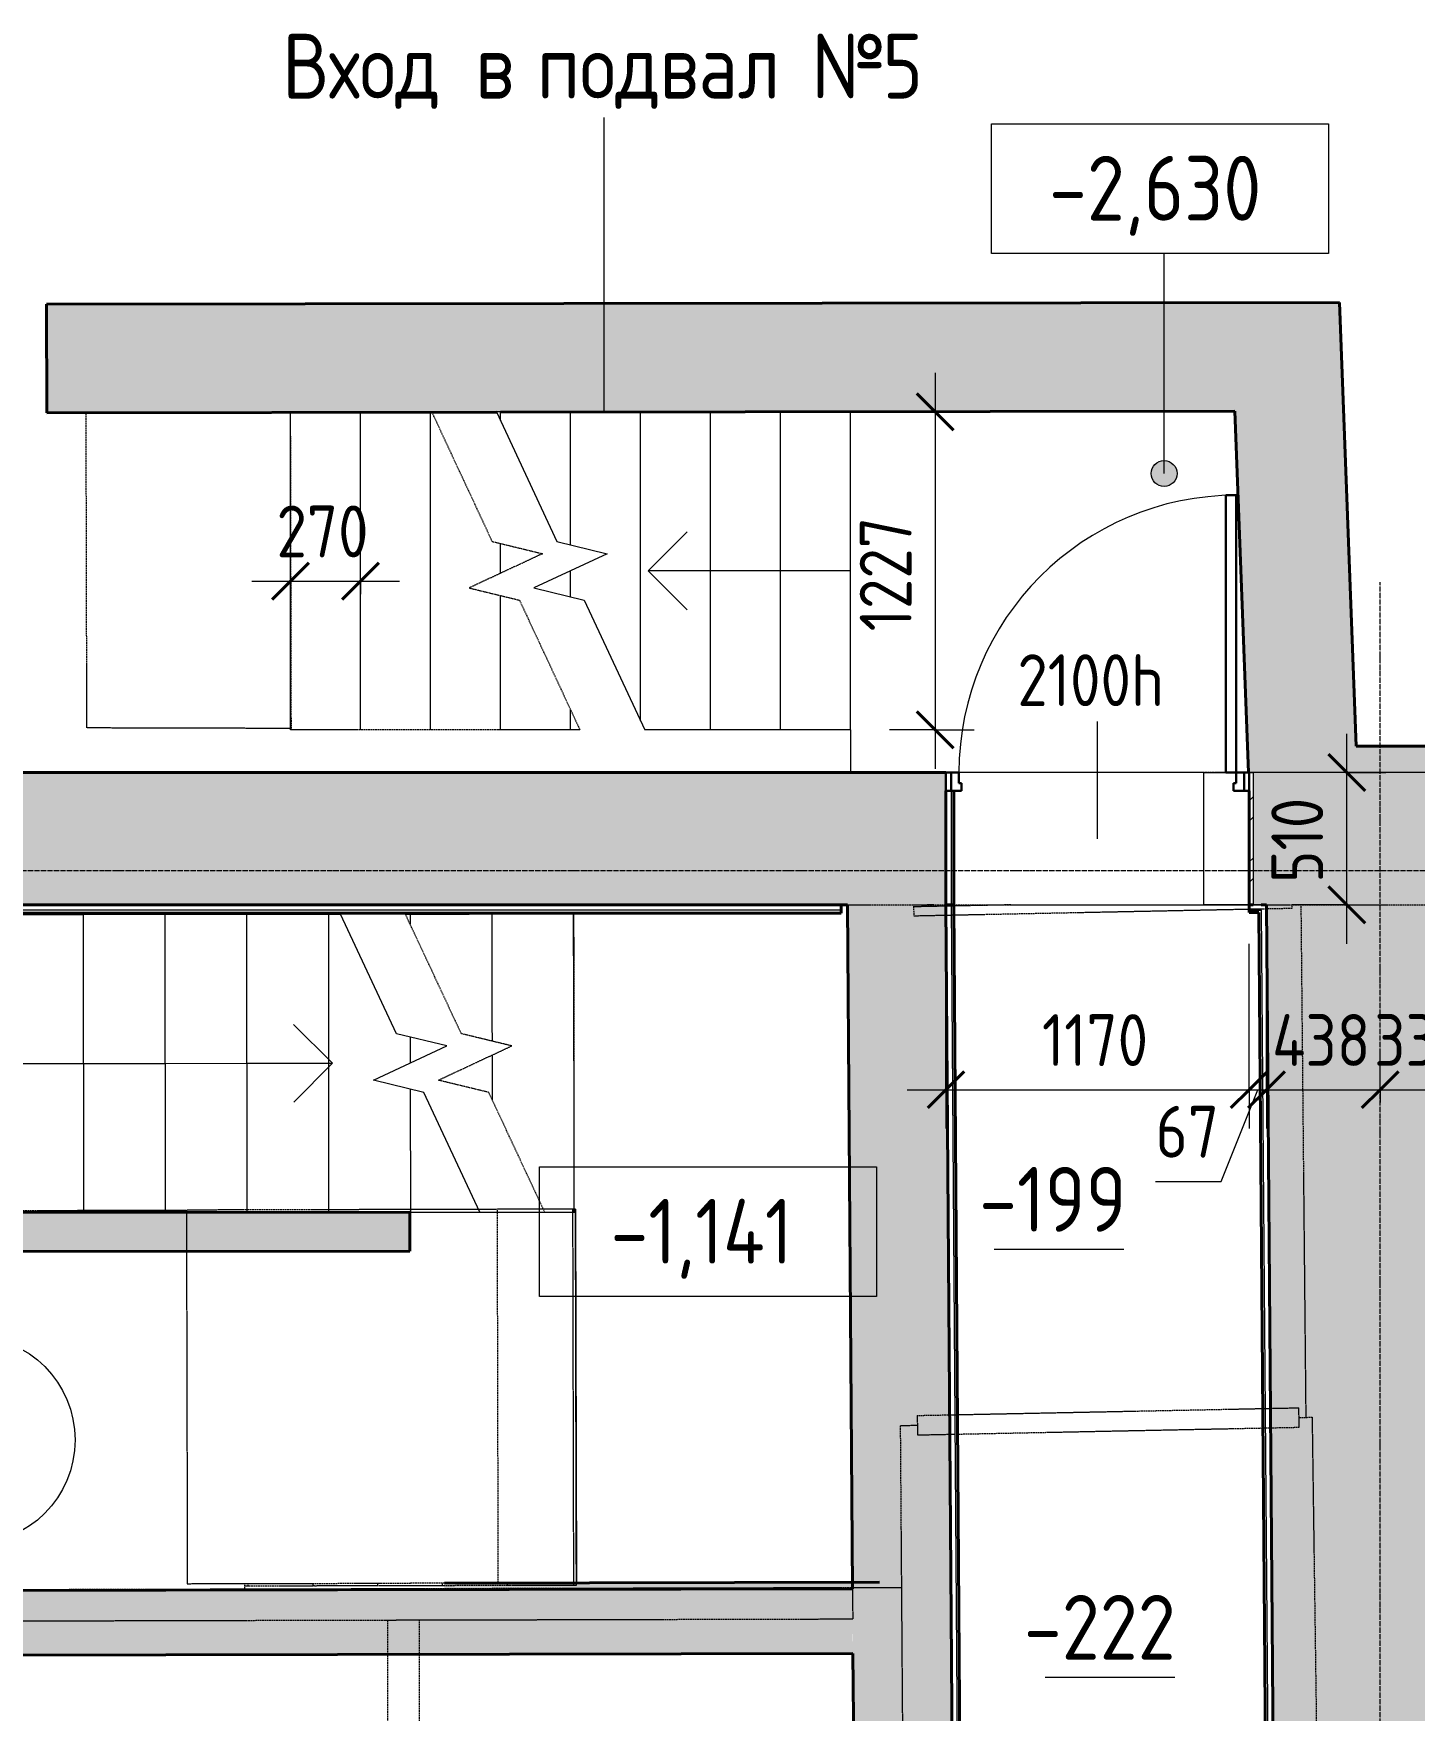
# Model space of a CAD drawing. Header units: millimetres. Extents: x -11886 to 147109, y 276 to 46084.
# Drawn here: x 33814 to 39143, y 17317 to 23785 of the extents above; entities that cross this region are included whole.
import ezdxf

# ---------------------------------------------------------------- set-up
doc = ezdxf.new("R2010")
doc.units = ezdxf.units.MM
doc.linetypes.add('ADSK_Линия сетки', pattern=[25, 20, -2.5, 0, -2.5])
doc.linetypes.add('ADSK_Сверху', pattern=[4.5, 3, -1.5])
for name, color, linetype, lineweight in [('Аннотация', 7, 'Continuous', 20), ('Двери', 7, 'Continuous', 18), ('Каркас', 7, 'Continuous', 18), ('Лестницы', 7, 'Continuous', 18), ('Марки', 7, 'Continuous', 20), ('Марки дверей', 7, 'Continuous', 20), ('Марки помещений', 7, 'Continuous', 20), ('Оси', 7, 'Continuous', 9), ('Отметки', 7, 'Continuous', 9), ('Перекрытие', 7, 'Continuous', 18), ('Размеры', 7, 'Continuous', 9), ('Размеры-100', 7, 'Continuous', 9), ('Стены внутренние', 7, 'Continuous', 18), ('Стены наружные', 7, 'Continuous', 18), ('Стены штриховка', 7, 'Continuous', 18), ('Стрелки вверх', 7, 'Continuous', 18)]:
    doc.layers.add(name, color=color, linetype=linetype, lineweight=lineweight)
doc.styles.add('GOST Common_1', font='GOST_Common.ttf', dxfattribs={"width": 0.9, "height": 250})
doc.styles.add('GOST Common_2', font='GOST_Common.ttf', dxfattribs={"width": 0.9, "height": 200})
doc.dimstyles.new('ADSK_Основной_2_мм_Округление_до_1_мм', dxfattribs={"dimscale": 304.8, "dimtxt": 201.142999, "dimasz": 0.463911, "dimexe": 0.492126, "dimexo": 0.492126, "dimgap": 0.098425, "dimtad": 1, "dimdec": 0, "dimdsep": 46, "dimtxsty": 'GOST Common_2', "dimblk1": 'OBLIQUE', "dimblk2": 'OBLIQUE', "dimsah": 1, "dimcen": 0.09, "dimdle": 0.492126, "dimazin": 2, "dimtfac": 1, "dimtdec": 4, "dimtix": 1, "dimtmove": 0, "dimatfit": 3, "dimfxl": 1, "dimtvp": 1, "dimtolj": 1, "dimtzin": 0, "dimlwd": 20, "dimlwe": 20, "dimarcsym": 2})
doc.dimstyles.new('ADSK_Основной_2_мм_Округление_до_1_мм_1', dxfattribs={"dimscale": 304.8, "dimtxt": 201.142999, "dimasz": 0.463911, "dimexe": 0.492126, "dimexo": 0.492126, "dimgap": 0.098425, "dimtad": 1, "dimdec": 0, "dimdsep": 46, "dimtxsty": 'GOST Common_2', "dimblk1": 'OBLIQUE', "dimblk2": 'OBLIQUE', "dimsah": 1, "dimcen": 0.09, "dimdle": 0.492126, "dimazin": 2, "dimtfac": 1, "dimtdec": 4, "dimtix": 1, "dimtmove": 1, "dimatfit": 3, "dimfxl": 1, "dimtvp": 1, "dimtolj": 1, "dimtzin": 0, "dimlwd": 20, "dimlwe": 20, "dimarcsym": 2})

# ---------------------------------------------------------------- blocks, each defined once
blk = doc.blocks.new('Типовая двутавровая балка _АСТО 20-93_ Балки - 75х140мм-790341-00 План подвала кладочный')
at = {"layer": 'Каркас', "color": 253, "linetype": 'ADSK_Сверху', "true_color": 0xaaaaaa}
for p, q in [((-736.5, 37.5), (-736.5, -37.5)), ((-736.5, 37.5), (736.5, 37.5)), ((736.5, -37.5), (736.5, 37.5)), ((-736.5, -37.5), (736.5, -37.5))]:
    blk.add_line(p, q, dxfattribs=at)
blk = doc.blocks.new('Типовая двутавровая балка _АСТО 20-93_ Балки - 75х140мм-790745-00 План подвала кладочный')
at = {"layer": 'Каркас', "color": 253, "linetype": 'ADSK_Сверху', "true_color": 0xaaaaaa}
for p, q in [((-730, 4.6), (-730, -37.5)), ((-652.2, 3), (-730, 3)), ((-354.1, -3), (-730, -3)), ((-730, -37.5), (730, -37.5)), ((730, -37.5), (730, -24.8))]:
    blk.add_line(p, q, dxfattribs=at)
blk = doc.blocks.new('Монолитная лестница - ___-2514893-00 План подвала кладочный')
at = {"layer": 'Лестницы', "color": 253, "linetype": 'ADSK_Сверху', "true_color": 0xaaaaaa}
for p, q in [((34625.4, 19247.3), (34404.2, 19246.7)), ((34404.2, 19246.7), (34407.6, 17805.6)), ((34885.4, 19247.9), (34625.4, 19247.3)), ((35155, 19248.5), (34885.4, 19247.9)), ((35398.4, 19249.1), (35155, 19248.5)), ((35604.2, 19249.6), (35398.4, 19249.1)), ((35646.4, 19249.7), (35604.2, 19249.6)), ((35607.6, 17808.4), (35604.2, 19249.6)), ((35895.5, 19250.3), (35646.4, 19249.7)), ((34407.6, 17805.6), (34628.8, 17806.1)), ((34628.8, 17806.1), (34888.8, 17806.7)), ((34888.8, 17806.7), (35158.4, 17807.3)), ((35158.4, 17807.3), (35269.2, 17807.6)), ((35401.8, 17807.9), (35269.2, 17807.6)), ((35401.8, 17807.9), (35607.6, 17808.4)), ((35607.6, 17808.4), (35649.9, 17808.5)), ((35649.9, 17808.5), (35898.9, 17809.1))]:
    blk.add_line(p, q, dxfattribs=at)
blk = doc.blocks.new('Монолитная лестница - Марш_Внутренний_-2515060-00 План подвала кладочный')
at = {"layer": 'Лестницы', "color": 253, "linetype": 'ADSK_Сверху', "true_color": 0xaaaaaa}
for p, q in [((35905.5, 19250.3), (35895.5, 19250.3)), ((35898.9, 17800.3), (35895.5, 19250.3)), ((35908.9, 17800.3), (35905.5, 19250.3)), ((35898.9, 17800.3), (35908.9, 17800.3))]:
    blk.add_line(p, q, dxfattribs=at)
blk = doc.blocks.new('Монолитная лестница - ___-2515059-00 План подвала кладочный')
at = {"layer": 'Лестницы', "color": 253, "linetype": 'ADSK_Сверху', "true_color": 0xaaaaaa}
for p, q in [((34628.9, 17797.3), (34642.9, 17797.3)), ((34642.9, 17797.3), (34642.9, 17806.1)), ((34642.9, 17797.3), (34648.9, 17797.3)), ((34648.9, 17797.3), (34892.9, 17797.9)), ((34892.9, 17797.9), (34892.9, 17806.7)), ((34898.9, 17797.9), (34892.9, 17797.9)), ((34898.9, 17797.9), (35142.9, 17798.5)), ((35142.9, 17798.5), (35142.9, 17807.3)), ((35142.9, 17798.5), (35148.9, 17798.5)), ((35148.9, 17798.5), (35392.9, 17799.1)), ((35392.9, 17799.1), (35392.9, 17807.9)), ((35392.9, 17799.1), (35398.9, 17799.1)), ((35398.9, 17799.1), (35642.9, 17799.7)), ((35642.9, 17799.7), (35642.9, 17808.5)), ((35642.9, 17799.7), (35648.9, 17799.7)), ((35648.9, 17799.7), (35898.9, 17800.3))]:
    blk.add_line(p, q, dxfattribs=at)
blk.add_blockref('Монолитная лестница - Марш_Внутренний_-2515060-00 План подвала кладочный', (0, 0))
blk = doc.blocks.new('AC_Дверь_Однопольная - ДН-9л 1170х2100h-1983124-00 План подвала кладочный')
at = {"layer": 'Двери', "lineweight": 30}
for p, q in [((535, 1325), (495, 1325)), ((495, 1325), (495, 255)), ((535, 255), (535, 1325)), ((-565, 255), (-585, 255)), ((-585, 255), (-585, 185)), ((-535, 255), (-565, 255)), ((-565, 255), (-565, 185)), ((-565, 185), (-565, 255)), ((-535, 215), (-535, 255)), ((-525, 215), (-535, 215)), ((-525, 185), (-525, 215)), ((495, 255), (535, 255)), ((535, 215), (525, 215)), ((525, 215), (525, 185)), ((565, 255), (535, 255)), ((535, 255), (535, 215)), ((565, 185), (565, 255)), ((585, 255), (565, 255)), ((565, 255), (565, 185)), ((585, 185), (585, 255)), ((-585, 185), (-565, 185)), ((-565, 185), (-525, 185)), ((525, 185), (565, 185)), ((565, 185), (585, 185))]:
    blk.add_line(p, q, dxfattribs=at)
at = {"layer": 'Двери'}
blk.add_arc((535, 255), 1070, 90, 180, dxfattribs=at)
blk = doc.blocks.new('ADSK_Марка_Помещение_ОдноЗначение - Номер-247393-00 План подвала кладочный')
at = {"layer": 'Марки помещений'}
blk.add_circle((0, 0), 4, dxfattribs=at)
blk = doc.blocks.new('ADSK_Марка_Перекрытие - Отметка низа-2041711-00 План подвала кладочный')
at = {"layer": 'Марки'}
blk.add_line((-2.5, 0), (2.5, 0), dxfattribs=at)
blk = doc.blocks.new('DIMBLOCK102-00 План подвала кладочный')
at = {"layer": 'Размеры-100', "lineweight": 20}
for p, q in [((34806, 21673.2), (34806, 21823.2)), ((35076.1, 21673.2), (35076.1, 21823.2)), ((34656, 21673.2), (35226.1, 21673.2)), ((34806, 21673.2), (34806, 21623.2)), ((35076.1, 21673.2), (35076.1, 21623.2))]:
    blk.add_line(p, q, dxfattribs=at)
at = {"layer": 'Размеры-100', "lineweight": 40}
for p, q in [((34806, 21673.2), (34876.7, 21743.9)), ((35076.1, 21673.2), (35146.8, 21743.9)), ((34806, 21673.2), (34735.3, 21602.5)), ((35076.1, 21673.2), (35005.4, 21602.5))]:
    blk.add_line(p, q, dxfattribs=at)
at = {"layer": 'Размеры-100', "color": 0, "lineweight": 20, "insert": (34751.9, 21964.6), "char_height": 200, "width": 454.106, "attachment_point": 1, "line_spacing_factor": 1.022761, "style": 'GOST Common_2'}
blk.add_mtext('270', dxfattribs=at)
blk = doc.blocks.new('_Oblique')
at = {"color": 0, "linetype": 'ByBlock', "lineweight": -2}
blk.add_line((-0.5, -0.5), (0.5, 0.5), dxfattribs=at)
blk = doc.blocks.new('DIMBLOCK103-00 План подвала кладочный')
at = {"layer": 'Размеры-100', "lineweight": 20}
for p, q in [((37293.6, 22476.2), (37293.6, 20949.2)), ((37293.6, 22326.2), (37116.8, 22326.2)), ((37293.6, 22326.2), (37443.6, 22326.2)), ((37293.6, 21099.2), (37116.8, 21099.2)), ((37293.6, 21099.2), (37443.6, 21099.2))]:
    blk.add_line(p, q, dxfattribs=at)
at = {"layer": 'Размеры-100', "lineweight": 40}
for p, q in [((37293.6, 22326.2), (37222.9, 22396.9)), ((37293.6, 22326.2), (37364.3, 22255.5)), ((37293.6, 21099.2), (37222.9, 21169.9)), ((37293.6, 21099.2), (37364.3, 21028.5))]:
    blk.add_line(p, q, dxfattribs=at)
at = {"layer": 'Размеры-100', "color": 0, "lineweight": 20, "insert": (37002.3, 21479.2), "char_height": 200, "width": 560.473, "attachment_point": 1, "rotation": 90, "line_spacing_factor": 1.022761, "style": 'GOST Common_2'}
blk.add_mtext('1227', dxfattribs=at)
blk = doc.blocks.new('DIMBLOCK104-00 План подвала кладочный')
at = {"layer": 'Размеры-100', "lineweight": 20}
for p, q in [((38881.9, 20274.1), (38881.9, 21084.1)), ((38881.9, 20934.1), (38670.3, 20934.1)), ((38881.9, 20934.1), (39031.9, 20934.1)), ((38881.9, 20424.1), (38670.3, 20424.1)), ((38881.9, 20424.1), (39031.9, 20424.1))]:
    blk.add_line(p, q, dxfattribs=at)
at = {"layer": 'Размеры-100', "lineweight": 40}
for p, q in [((38881.9, 20934.1), (38811.2, 21004.8)), ((38881.9, 20934.1), (38952.6, 20863.4)), ((38881.9, 20424.1), (38811.2, 20494.8)), ((38881.9, 20424.1), (38952.6, 20353.4))]:
    blk.add_line(p, q, dxfattribs=at)
at = {"layer": 'Размеры-100', "color": 0, "lineweight": 20, "insert": (38590.5, 20508.6), "char_height": 200, "width": 409.104, "attachment_point": 1, "rotation": 90, "line_spacing_factor": 1.022761, "style": 'GOST Common_2'}
blk.add_mtext('510', dxfattribs=at)
blk = doc.blocks.new('Высотные отметки - Рамка-5093-00 План подвала кладочный')
at = {"layer": 'Аннотация'}
for p, q in [((-6.5, 0), (-6.5, 5)), ((-6.5, 5), (6.5, 5)), ((6.5, 5), (6.5, 0)), ((6.5, 0), (-6.5, 0))]:
    blk.add_line(p, q, dxfattribs=at)
blk = doc.blocks.new('DIMBLOCK180-00 План подвала кладочный')
at = {"layer": 'Размеры-100', "lineweight": 20}
for p, q in [((37335.1, 19711.2), (37335.1, 20274.1)), ((38505.1, 19711.2), (38505.1, 20274.1)), ((37185.1, 19711.2), (38505.1, 19711.2)), ((37335.1, 19711.2), (37335.1, 19561.2)), ((38505.1, 19711.2), (38505.1, 19561.2))]:
    blk.add_line(p, q, dxfattribs=at)
at = {"layer": 'Размеры-100', "lineweight": 40}
for p, q in [((37335.1, 19711.2), (37405.8, 19781.9)), ((38505.1, 19711.2), (38575.8, 19781.9)), ((37335.1, 19711.2), (37264.4, 19640.5)), ((38505.1, 19711.2), (38434.4, 19640.5))]:
    blk.add_line(p, q, dxfattribs=at)
at = {"layer": 'Размеры-100', "color": 0, "lineweight": 20, "insert": (37705.3, 20002.5), "char_height": 200, "width": 515.472, "attachment_point": 1, "line_spacing_factor": 1.022761, "style": 'GOST Common_2'}
blk.add_mtext('1170', dxfattribs=at)
blk = doc.blocks.new('DIMBLOCK181-00 План подвала кладочный')
at = {"layer": 'Размеры-100', "lineweight": 20}
for p, q in [((38505.1, 19711.2), (38505.1, 20274.1)), ((38571.8, 19711.2), (38571.8, 20274.1)), ((38396.3, 19357.6), (38538.4, 19711.2)), ((38505.1, 19711.2), (38571.8, 19711.2)), ((38505.1, 19711.2), (38505.1, 19561.2)), ((38571.8, 19711.2), (38571.8, 19561.2)), ((38144, 19357.6), (38396.3, 19357.6))]:
    blk.add_line(p, q, dxfattribs=at)
at = {"layer": 'Размеры-100', "lineweight": 40}
for p, q in [((38505.1, 19711.2), (38575.8, 19781.9)), ((38571.8, 19711.2), (38642.5, 19781.9)), ((38505.1, 19711.2), (38434.4, 19640.5)), ((38571.8, 19711.2), (38501.1, 19640.5))]:
    blk.add_line(p, q, dxfattribs=at)
at = {"layer": 'Размеры-100', "color": 0, "lineweight": 20, "insert": (38144, 19649), "char_height": 200, "width": 302.737, "attachment_point": 1, "line_spacing_factor": 1.022761, "style": 'GOST Common_2'}
blk.add_mtext('67', dxfattribs=at)
blk = doc.blocks.new('DIMBLOCK182-00 План подвала кладочный')
at = {"layer": 'Размеры-100', "lineweight": 20}
for p, q in [((38571.8, 19711.2), (38571.8, 20274.1)), ((39009.9, 19711.2), (39009.9, 19861.2)), ((38571.8, 19711.2), (39009.9, 19711.2)), ((38571.8, 19711.2), (38571.8, 19561.2)), ((39009.9, 19711.2), (39009.9, 19661.2))]:
    blk.add_line(p, q, dxfattribs=at)
at = {"layer": 'Размеры-100', "lineweight": 40}
for p, q in [((38571.8, 19711.2), (38642.5, 19781.9)), ((39009.9, 19711.2), (39080.6, 19781.9)), ((38571.8, 19711.2), (38501.1, 19640.5)), ((39009.9, 19711.2), (38939.2, 19640.5))]:
    blk.add_line(p, q, dxfattribs=at)
at = {"layer": 'Размеры-100', "color": 0, "lineweight": 20, "insert": (38593.1, 20002.5), "char_height": 200, "width": 474.561, "attachment_point": 1, "line_spacing_factor": 1.022761, "style": 'GOST Common_2'}
blk.add_mtext('438', dxfattribs=at)
blk = doc.blocks.new('DIMBLOCK183-00 План подвала кладочный')
at = {"layer": 'Размеры-100', "lineweight": 20}
for p, q in [((39343.1, 19711.2), (39343.1, 20115.8)), ((39009.9, 19711.2), (39009.9, 19861.2)), ((39009.9, 19711.2), (39343.1, 19711.2)), ((39009.9, 19711.2), (39009.9, 19661.2)), ((39343.1, 19711.2), (39343.1, 19561.2))]:
    blk.add_line(p, q, dxfattribs=at)
at = {"layer": 'Размеры-100', "lineweight": 40}
for p, q in [((39009.9, 19711.2), (39080.6, 19781.9)), ((39343.1, 19711.2), (39413.8, 19781.9)), ((39009.9, 19711.2), (38939.2, 19640.5)), ((39343.1, 19711.2), (39272.4, 19640.5))]:
    blk.add_line(p, q, dxfattribs=at)
at = {"layer": 'Размеры-100', "color": 0, "lineweight": 20, "insert": (38987.3, 20002.5), "char_height": 200, "width": 454.106, "attachment_point": 1, "line_spacing_factor": 1.022761, "style": 'GOST Common_2'}
blk.add_mtext('333', dxfattribs=at)

msp = doc.modelspace()

# ---------------------------------------------------------------- hatches: boundary and pattern name
at = {"layer": 'Отметки'}
h = msp.add_hatch(color=256, dxfattribs=at)
edge = h.paths.add_edge_path()
edge.add_arc((38176.63, 22087.77), 50, 0, 360)
at = {"layer": 'Перекрытие', "true_color": 0xc0c0c0}
h = msp.add_hatch(color=9, dxfattribs=at)
h.paths.add_polyline_path([(37078.34, 17692.93), (37078.34, 17811.89), (35399.67, 17807.92), (35399.67, 17692.93), (36282.04, 17692.93)])
h.paths.add_polyline_path([(12337.84, 17692.93), (14082.45, 17692.93), (14082.45, 17837.93), (11199.67, 17868.3), (11199.67, 17692.93)])
at = {"layer": 'Стены внутренние', "true_color": 0xc0c0c0}
h = msp.add_hatch(color=9, dxfattribs=at)
h.paths.add_polyline_path([(38520.29, 20424.06), (38571.77, 20424.06), (38567.64, 20934.06), (38520.29, 20934.06), (38520.29, 20924.61)])
h.paths.add_polyline_path([(35399.67, 20424.06), (35399.67, 20663.63), (37078.34, 20663.63), (37078.34, 20424.06), (37335.1, 20424.06), (37335.1, 20934.06), (30807.02, 20934.06), (30807.02, 20424.06), (35141.84, 20424.06)])
at = {"layer": 'Стены внутренние', "lineweight": 9}
h = msp.add_hatch(dxfattribs=at)
h.set_pattern_fill('FP_3', color=256, style=0, pattern_type=2)
h.set_pattern_definition([(45, (0, 0), (-117.8655, 117.8655), []), (45, (78.58, 0), (-117.8655, 117.8655), [])])
h.paths.add_polyline_path([(38520.29, 20424.06), (38520.29, 20934.06), (38505.1, 20934.06), (38505.1, 20424.06)])
at = {"layer": 'Стены внутренние', "true_color": 0xc0c0c0}
for points in [[(36852.14, 20424.06), (37078.34, 20424.06), (37078.34, 20663.63), (35399.67, 20663.63), (35399.67, 20424.06), (36282.04, 20424.06)], [(36975.04, 17692.93), (37078.34, 17692.93), (37078.34, 20424.06), (36955.09, 20424.06), (36974.36, 17786.19)], [(37004.96, 13595.96), (37384.97, 13595.96), (37335.1, 20424.06), (37078.34, 20424.06), (37078.34, 17692.93), (36975.04, 17692.93), (37000.01, 14274.62)], [(31742.36, 17525.21), (36976.18, 17536.19), (36974.36, 17692.93), (35399.67, 17692.93), (35399.67, 17782.88), (31742.36, 17775.21)], [(35399.67, 17692.93), (36975.04, 17692.93), (36974.36, 17786.19), (35399.67, 17782.88)]]:
    msp.add_hatch(color=9, dxfattribs=at).paths.add_polyline_path(points)
at = {"layer": 'Стены наружные', "true_color": 0xc0c0c0}
for points in [[(33865.34, 22322.64), (35601.09, 22324.62), (35600.36, 22326.19), (35616.34, 22326.19), (35616.34, 22324.64), (38869.21, 22328.36), (38853.29, 22747.34), (33864.86, 22741.63)], [(38505.1, 20934.06), (38567.64, 20934.06), (38566.82, 21035.78), (38918.34, 21035.78), (38869.21, 22328.36), (38449.93, 22327.88), (38502.9, 20934.06)], [(32778.99, 19086.52), (35265.91, 19088.04), (35265.82, 19238.04), (32780.45, 19236.52)]]:
    msp.add_hatch(color=9, dxfattribs=at).paths.add_polyline_path(points)
h = msp.add_hatch(color=9, dxfattribs=at)
h.paths.add_polyline_path([(38636.39, 12443.26), (39406.36, 12449.5), (39388.92, 14603.79), (38618.94, 14597.55), (38632.33, 12944.63)])
h.paths.add_polyline_path([(38609.23, 15797.51), (39379.2, 15803.75), (39336.84, 21035.78), (38566.82, 21035.78), (38605.4, 16269.62)])

# ---------------------------------------------------------------- linework, layer by layer
at = {"layer": 'Лестницы', "linetype": 'ADSK_Сверху'}
for p, q in [((34806.04, 21099.19), (34806.04, 22326.19)), ((35350.36, 22326.19), (34806.04, 22326.19)), ((35076.14, 21099.19), (35076.14, 22326.19)), ((35076.14, 21099.19), (35076.14, 22326.19)), ((35346.24, 21099.19), (35346.24, 22326.19)), ((35346.24, 21099.19), (35346.24, 22326.19)), ((35350.36, 22326.19), (35583.61, 21825.97)), ((35583.61, 21825.97), (35778.05, 21778.72)), ((35616.34, 21703.31), (35616.34, 21818.02)), ((35616.34, 21703.31), (35616.34, 21818.02)), ((35778.05, 21778.72), (35494.83, 21646.65)), ((35494.83, 21646.65), (35689.27, 21599.4)), ((35616.34, 21099.19), (35616.34, 21617.12)), ((35616.34, 21099.19), (35616.34, 21617.12)), ((35689.27, 21599.4), (35922.52, 21099.19)), ((35886.44, 21099.19), (35886.44, 21176.56)), ((35886.44, 21099.19), (35886.44, 21176.56)), ((35922.52, 21099.19), (34806.04, 21099.19)), ((35249.2, 20388.57), (35898.33, 20389.24)), ((35249.2, 20388.57), (35898.33, 20389.24)), ((35464.98, 19927.08), (35249.2, 20388.57)), ((35464.98, 19927.08), (35249.2, 20388.57)), ((35267.33, 20388.59), (35267.37, 20349.72)), ((35267.33, 20388.59), (35267.37, 20349.72)), ((35267.33, 20388.59), (35267.37, 20349.72)), ((35267.33, 20388.59), (35267.37, 20349.72)), ((35582.83, 20388.92), (35583.33, 19898.45)), ((35582.83, 20388.92), (35583.33, 19898.45)), ((35582.83, 20388.92), (35583.33, 19898.45)), ((35582.83, 20388.92), (35583.33, 19898.45)), ((35898.33, 20389.24), (35899.52, 19239.24)), ((35898.33, 20389.24), (35899.52, 19239.24)), ((35659.46, 19880.03), (35464.98, 19927.08)), ((35659.46, 19880.03), (35464.98, 19927.08)), ((35376.38, 19747.67), (35659.46, 19880.03)), ((35376.38, 19747.67), (35659.46, 19880.03)), ((35583.39, 19844.46), (35583.57, 19673.45)), ((35583.39, 19844.46), (35583.57, 19673.45)), ((35583.39, 19844.46), (35583.57, 19673.45)), ((35583.39, 19844.46), (35583.57, 19673.45)), ((35570.87, 19700.62), (35376.38, 19747.67)), ((35570.87, 19700.62), (35376.38, 19747.67)), ((35786.64, 19239.13), (35570.87, 19700.62)), ((35786.64, 19239.13), (35570.87, 19700.62)), ((35786.64, 19239.13), (35899.52, 19239.24)), ((35786.64, 19239.13), (35899.52, 19239.24))]:
    msp.add_line(p, q, dxfattribs=at)
at = {"layer": 'Лестницы'}
for p, q in [((35616.34, 22326.19), (35600.36, 22326.19)), ((35600.36, 22326.19), (35833.61, 21825.97)), ((35616.34, 22291.92), (35616.34, 22326.19)), ((35616.34, 22291.92), (35616.34, 22326.19)), ((35886.44, 21813.14), (35886.44, 22324.95)), ((35886.44, 21813.14), (35886.44, 22324.95)), ((36156.54, 21133.45), (36156.54, 22325.25)), ((36156.54, 21133.45), (36156.54, 22325.25)), ((36426.64, 21099.19), (36426.64, 22325.56)), ((36426.64, 21099.19), (36426.64, 22325.56)), ((36696.74, 21099.19), (36696.74, 22325.87)), ((36696.74, 21099.19), (36696.74, 22325.87)), ((36966.84, 21099.19), (36966.84, 22326.18)), ((36966.84, 21099.19), (36966.84, 22326.18)), ((35833.61, 21825.97), (36028.05, 21778.72)), ((36028.05, 21778.72), (35744.83, 21646.65)), ((35886.44, 21612.24), (35886.44, 21712.69)), ((35886.44, 21612.24), (35886.44, 21712.69)), ((35744.83, 21646.65), (35939.27, 21599.4)), ((35939.27, 21599.4), (36172.52, 21099.19)), ((36426.64, 21099.19), (36172.52, 21099.19)), ((36696.74, 21099.19), (36426.64, 21099.19)), ((36966.84, 21099.19), (36696.74, 21099.19)), ((33689.83, 20386.96), (34005.33, 20387.29)), ((33689.83, 20386.96), (34005.33, 20387.29)), ((34005.33, 20387.29), (34320.83, 20387.61)), ((34005.33, 20387.29), (34320.83, 20387.61)), ((34005.33, 20387.29), (34006.52, 19237.29)), ((34005.33, 20387.29), (34006.52, 19237.29)), ((34005.33, 20387.29), (34006.52, 19237.29)), ((34005.33, 20387.29), (34006.52, 19237.29)), ((34320.83, 20387.61), (34636.33, 20387.94)), ((34320.83, 20387.61), (34636.33, 20387.94)), ((34320.83, 20387.61), (34322.02, 19237.61)), ((34320.83, 20387.61), (34322.02, 19237.61)), ((34320.83, 20387.61), (34322.02, 19237.61)), ((34320.83, 20387.61), (34322.02, 19237.61)), ((34636.33, 20387.94), (34951.83, 20388.26)), ((34636.33, 20387.94), (34951.83, 20388.26)), ((34636.33, 20387.94), (34637.52, 19237.94)), ((34636.33, 20387.94), (34637.52, 19237.94)), ((34636.33, 20387.94), (34637.52, 19237.94)), ((34636.33, 20387.94), (34637.52, 19237.94)), ((34951.83, 20388.26), (34999.2, 20388.31)), ((34951.83, 20388.26), (34999.2, 20388.31)), ((34951.83, 20388.26), (34953.02, 19238.27)), ((34951.83, 20388.26), (34953.02, 19238.27)), ((34951.83, 20388.26), (34953.02, 19238.27)), ((34951.83, 20388.26), (34953.02, 19238.27)), ((35214.98, 19926.83), (34999.2, 20388.31)), ((35214.98, 19926.83), (34999.2, 20388.31)), ((35409.46, 19879.77), (35214.98, 19926.83)), ((35409.46, 19879.77), (35214.98, 19926.83)), ((35126.38, 19747.41), (35409.46, 19879.77)), ((35126.38, 19747.41), (35409.46, 19879.77)), ((35267.82, 19914.04), (35267.92, 19813.59)), ((35267.82, 19914.04), (35267.92, 19813.59)), ((35267.82, 19914.04), (35267.92, 19813.59)), ((35267.82, 19914.04), (35267.92, 19813.59)), ((35320.87, 19700.36), (35126.38, 19747.41)), ((35320.87, 19700.36), (35126.38, 19747.41)), ((35268.02, 19713.14), (35268.52, 19238.59)), ((35268.02, 19713.14), (35268.52, 19238.59)), ((35268.02, 19713.14), (35268.52, 19238.59)), ((35268.02, 19713.14), (35268.52, 19238.59)), ((35536.64, 19238.87), (35320.87, 19700.36)), ((35536.64, 19238.87), (35320.87, 19700.36)), ((33967.36, 19237.25), (34006.52, 19237.29)), ((33967.36, 19237.25), (34006.52, 19237.29)), ((34006.52, 19237.29), (34322.02, 19237.61)), ((34006.52, 19237.29), (34322.02, 19237.61)), ((34322.02, 19237.61), (34637.52, 19237.94)), ((34322.02, 19237.61), (34637.52, 19237.94)), ((34637.52, 19237.94), (34953.02, 19238.27)), ((34637.52, 19237.94), (34953.02, 19238.27)), ((34953.02, 19238.27), (35268.52, 19238.59)), ((34953.02, 19238.27), (35268.52, 19238.59)), ((35268.52, 19238.59), (35536.64, 19238.87)), ((35268.52, 19238.59), (35536.64, 19238.87))]:
    msp.add_line(p, q, dxfattribs=at)
at = {"layer": 'Марки'}
msp.add_line((36015.5, 22326.19), (36015.5, 23461.89), dxfattribs=at)
at = {"layer": 'Марки дверей'}
msp.add_line((37920.1, 20679.06), (37920.1, 21131.13), dxfattribs=at)
at = {"layer": 'Оси', "linetype": 'ADSK_Линия сетки'}
for p, q in [((39009.91, 1075.56), (39009.91, 21668.8)), ((-11086.22, 20556.79), (57141.72, 20556.79))]:
    msp.add_line(p, q, dxfattribs=at)
at = {"layer": 'Отметки', "lineweight": 20}
for p, q in [((38176.63, 22936.6), (38161.34, 22936.6)), ((38176.63, 22087.77), (38176.63, 22936.6))]:
    msp.add_line(p, q, dxfattribs=at)
at = {"layer": 'Отметки'}
msp.add_circle((38176.63, 22087.77), 50, dxfattribs=at)
at = {"layer": 'Перекрытие', "color": 9, "linetype": 'ADSK_Сверху', "true_color": 0xc2c2c2}
for p, q in [((34017.2, 22323.18), (34804.91, 22325.05)), ((34020.09, 21106.54), (34017.2, 22323.18)), ((34804.91, 22325.05), (34807.81, 21104.58)), ((34807.81, 21104.58), (34020.09, 21106.54)), ((38697.41, 18446.58), (38747.79, 18447.59)), ((38747.79, 18447.59), (38775.25, 16473.35)), ((37159.85, 18415.63), (37224.71, 18416.94)), ((37174.23, 16441.12), (37159.85, 18415.63))]:
    msp.add_line(p, q, dxfattribs=at)
at = {"layer": 'Перекрытие', "color": 136, "true_color": 0x008080}
for p, q in [((36966.84, 21099.19), (36966.84, 20934.06)), ((38329.7, 20934.06), (37385.1, 20934.06)), ((35898.32, 20392.06), (35899.5, 19250.28)), ((38505.1, 20424.06), (38329.7, 20424.06)), ((35899.5, 19250.28), (35905.46, 19250.3)), ((35905.46, 19250.3), (35908.87, 17809.12))]:
    msp.add_line(p, q, dxfattribs=at)
at = {"layer": 'Перекрытие', "color": 251, "true_color": 0x484848}
for p, q in [((35898.67, 20060.85), (35898.18, 20392.06)), ((35265.82, 19238.04), (35905.48, 19238.43)), ((35899.87, 19238.42), (35899.85, 19250.28))]:
    msp.add_line(p, q, dxfattribs=at)
at = {"layer": 'Перекрытие', "color": 9, "linetype": 'ADSK_Сверху', "true_color": 0xaad4d4}
for p, q in [((36974.33, 17789.64), (36955.09, 20424.06)), ((38704.51, 20424.06), (38723.45, 18447.1)), ((31819.32, 19240.6), (34404.18, 19246.74)), ((34628.84, 17806.09), (34628.89, 17784.09)), ((37164.41, 17790.09), (36974.33, 17789.64))]:
    msp.add_line(p, q, dxfattribs=at)
at = {"layer": 'Перекрытие', "lineweight": 40}
msp.add_line((35399.67, 17807.92), (37078.34, 17811.89), dxfattribs=at)
at = {"layer": 'Стены внутренние', "lineweight": 40}
for p, q in [((31317.02, 20934.06), (37335.1, 20934.06)), ((37335.1, 20864.06), (37335.1, 20424.06)), ((37365.1, 20424.11), (37365.1, 20864.06)), ((38505.1, 20864.06), (38505.1, 20394.06)), ((31742.36, 20424.06), (36955.09, 20424.06)), ((31754.36, 20392.06), (36930.77, 20392.06)), ((36930.77, 20392.06), (36930.77, 20424.06)), ((36955.09, 20424.06), (36974.36, 17786.19)), ((37335.1, 20424.11), (37365.1, 20424.11)), ((37365.1, 20424.06), (37335.1, 20424.06)), ((37335.1, 20424.06), (37383.61, 13782.07)), ((37413.4, 13811.07), (37365.1, 20424.06)), ((38520.29, 20424.06), (38505.1, 20424.06)), ((38505.1, 20394.06), (38542.01, 20394.06)), ((38542.01, 20394.06), (38579.31, 15787.27)), ((38571.77, 20424.06), (38551.77, 20424.06)), ((38609.23, 15797.51), (38571.77, 20424.06)), ((32916.25, 17777.67), (36974.36, 17786.19)), ((31742.36, 17525.21), (36976.18, 17536.19)), ((36985.1, 16314.93), (36976.18, 17536.19))]:
    msp.add_line(p, q, dxfattribs=at)
at = {"layer": 'Стены внутренние'}
for p, q in [((38329.7, 20934.06), (38415.1, 20934.06)), ((38329.7, 20424.06), (38329.7, 20934.06)), ((38520.29, 20934.06), (38520.29, 20424.06))]:
    msp.add_line(p, q, dxfattribs=at)
at = {"layer": 'Стены внутренние', "color": 253, "linetype": 'ADSK_Сверху', "true_color": 0xaaaaaa}
for p, q in [((36974.33, 17789.64), (31352.21, 17776.34)), ((36974.33, 17789.64), (36975.21, 17669.65)), ((31352.5, 17656.34), (36975.21, 17669.65)), ((35179.67, 17665.4), (35303.67, 17665.69)), ((35179.67, 17665.4), (35179.67, 13534.89)), ((35303.67, 15150.77), (35303.67, 17665.69))]:
    msp.add_line(p, q, dxfattribs=at)
at = {"layer": 'Стены наружные', "lineweight": 40}
for p, q in [((38853.29, 22747.34), (33864.86, 22741.63)), ((33864.86, 22741.63), (33865.34, 22322.64)), ((38918.34, 21035.78), (38853.29, 22747.34)), ((33865.34, 22322.64), (35601.09, 22324.62)), ((35616.34, 22324.64), (38449.93, 22327.88)), ((38449.93, 22327.88), (38502.9, 20934.06)), ((40178.05, 21035.78), (38918.34, 21035.78)), ((32780.45, 19236.52), (35265.82, 19238.04)), ((35265.82, 19238.04), (35265.91, 19088.04)), ((35265.91, 19088.04), (32929, 19086.61))]:
    msp.add_line(p, q, dxfattribs=at)
at = {"layer": 'Стены наружные', "color": 253, "linetype": 'ADSK_Сверху', "true_color": 0xaaaaaa}
for p, q in [((40178.05, 20934.06), (30807.02, 20934.06)), ((30807.02, 20424.06), (42180.45, 20424.06))]:
    msp.add_line(p, q, dxfattribs=at)
at = {"layer": 'Стены наружные'}
msp.add_line((38505.1, 20934.06), (38520.29, 20934.06), dxfattribs=at)
at = {"layer": 'Стены штриховка'}
for p, q in [((37355.1, 20864.06), (37355.1, 20424.11)), ((36930.77, 20404.06), (31742.36, 20404.06)), ((36930.77, 20394.06), (31754.36, 20394.06)), ((37355.1, 20424.06), (37403.47, 13801.4)), ((38505.1, 20404.06), (38551.93, 20404.06)), ((38551.77, 20424.06), (38520.29, 20424.06)), ((38589.31, 15787.35), (38551.93, 20404.06))]:
    msp.add_line(p, q, dxfattribs=at)
at = {"layer": 'Стрелки вверх'}
for p, q in [((36186.44, 21712.69), (36336.44, 21862.69)), ((36426.64, 21712.69), (36186.44, 21712.69)), ((36186.44, 21712.69), (36336.44, 21562.69)), ((36696.74, 21712.69), (36426.64, 21712.69)), ((36966.84, 21712.69), (36696.74, 21712.69)), ((34967.92, 19813.28), (34817.77, 19963.13)), ((33690.42, 19811.96), (34005.92, 19812.29)), ((34005.92, 19812.29), (34321.42, 19812.61)), ((34321.42, 19812.61), (34636.92, 19812.94)), ((34636.92, 19812.94), (34952.42, 19813.26)), ((34967.92, 19813.28), (34818.08, 19663.13)), ((34952.42, 19813.26), (34967.92, 19813.28))]:
    msp.add_line(p, q, dxfattribs=at)

# ---------------------------------------------------------------- block references
at = {"layer": 'Двери'}
msp.add_blockref('AC_Дверь_Однопольная - ДН-9л 1170х2100h-1983124-00 План подвала кладочный', (37920.1, 20679.06), dxfattribs=at)
at = {"layer": 'Каркас', "color": 253, "linetype": 'ADSK_Сверху', "true_color": 0xaaaaaa, "rotation": 1.152966954664899}
for name, p in [('Типовая двутавровая балка _АСТО 20-93_ Балки - 75х140мм-790745-00 План подвала кладочный', (37939.85, 20434.18)), ('Типовая двутавровая балка _АСТО 20-93_ Балки - 75х140мм-790341-00 План подвала кладочный', (37961.06, 18431.76))]:
    msp.add_blockref(name, p, dxfattribs=at)
at = {"layer": 'Лестницы', "color": 253, "linetype": 'ADSK_Сверху', "true_color": 0xaaaaaa}
for name in ['Монолитная лестница - ___-2514893-00 План подвала кладочный', 'Монолитная лестница - ___-2515059-00 План подвала кладочный']:
    msp.add_blockref(name, (0, 0), dxfattribs=at)
at = {"layer": 'Марки', "xscale": 99.99999999999993, "yscale": 99.99999999999993, "zscale": 99.99999999999993}
for p in [(37770.91, 19095.32), (37967.55, 17444.36)]:
    msp.add_blockref('ADSK_Марка_Перекрытие - Отметка низа-2041711-00 План подвала кладочный', p, dxfattribs=at)
at = {"layer": 'Марки помещений', "xscale": 99.99999999999993, "yscale": 99.99999999999993, "zscale": 99.99999999999993}
msp.add_blockref('ADSK_Марка_Помещение_ОдноЗначение - Номер-247393-00 План подвала кладочный', (33574.51, 18359.88), dxfattribs=at)
at = {"layer": 'Отметки', "lineweight": 20, "xscale": 99.99999999999993, "yscale": 99.99999999999993, "zscale": 99.99999999999993}
for p in [(38161.34, 22936.6), (36416.41, 18913.23)]:
    msp.add_blockref('Высотные отметки - Рамка-5093-00 План подвала кладочный', p, dxfattribs=at)

# ---------------------------------------------------------------- texts
at = {"layer": 'Марки', "lineweight": 9, "char_height": 250, "attachment_point": 1, "style": 'GOST Common_1'}
for s, insert, width in [('Вход', (34774.4, 23784.31), 808.101), ('\\fGOST Common|b0|i0|c204|p34|;\\W.9; ', (35441.15, 23784.31), 93.7974), ('\\fGOST Common|b0|i0|c204|p34|;\\W.9; ', (35679.27, 23784.31), 93.7974), ('\\fGOST Common|b0|i0|c204|p34|;\\W.9; ', (36738.93, 23784.31), 93.7974), ('\\fGOST Common|b0|i0|c204|p34|;\\W.9;№', (36816.32, 23784.31), 331.8986), ('\\fGOST Common|b0|i0|c204|p34|;\\W.9;5', (37090.16, 23784.31), 194.8101), ('\\fGOST Common|b0|i0|c204|p34|;\\W.9;в', (35518.54, 23784.31), 194.8101), ('подвал', (35756.66, 23784.31), 1190.5059), ('-199', (37462.83, 19413.16), 721.5187), ('-222', (37635.62, 17762.19), 779.2402)]:
    msp.add_mtext(s, dxfattribs=dict(at, insert=insert, width=width))
at = {"layer": 'Марки дверей', "lineweight": 9, "insert": (37610.5, 21390.71), "char_height": 200, "width": 743.1643, "attachment_point": 1, "style": 'GOST Common_2'}
msp.add_mtext('2100h', dxfattribs=at)
at = {"layer": 'Отметки', "lineweight": 20, "char_height": 250, "attachment_point": 1, "line_spacing_factor": 1.022761, "style": 'GOST Common_1'}
for s, insert, width in [('-2,630', (37732.66, 23313.3), 1028.8226), ('-1,141', (36040.54, 19289.94), 902.1054)]:
    msp.add_mtext(s, dxfattribs=dict(at, insert=insert, width=width))

# ---------------------------------------------------------------- dimensions: what is measured, and where the dimension line sits
at = {"layer": 'Размеры', "lineweight": 20}
for base, p1, p2, override, picture, middle in [((37293.63, 21099.19), (36966.84, 22326.19), (36966.84, 21099.19), {"dimpost": '<>', "dimfxl": 1227}, 'DIMBLOCK103-00 План подвала кладочный', (37163.63, 21712.69)), ((38881.91, 20934.06), (38520.29, 20424.06), (38520.29, 20934.06), {"dimpost": '<>', "dimfxl": 510}, 'DIMBLOCK104-00 План подвала кладочный', (38751.91, 20679.06))]:
    dim = msp.add_linear_dim(base=base, p1=p1, p2=p2, angle=90, dimstyle='ADSK_Основной_2_мм_Округление_до_1_мм', override=override, dxfattribs=at)
    dim.commit()
    dim.dimension.update_dxf_attribs({"geometry": picture, "text_midpoint": middle})
for base, p1, p2, override, picture, middle in [((35076.14, 21673.24), (34806.04, 21773.23), (35076.14, 21773.23), {"dimpost": '<>', "dimfxl": 270.1}, 'DIMBLOCK102-00 План подвала кладочный', (34941.09, 21803.24)), ((38505.1, 19711.18), (37335.1, 20424.06), (38505.1, 20424.06), {"dimpost": '<>', "dimfxl": 1170}, 'DIMBLOCK180-00 План подвала кладочный', (37920.1, 19841.18)), ((39009.91, 19711.18), (38571.77, 20424.06), (39009.91, 19811.16), {"dimpost": '<>', "dimfxl": 753.39779}, 'DIMBLOCK182-00 План подвала кладочный', (38790.84, 19841.18)), ((39343.08, 19711.18), (39009.91, 19811.16), (39343.08, 20265.78), {"dimpost": '<>', "dimfxl": 563.627403}, 'DIMBLOCK183-00 План подвала кладочный', (39176.49, 19841.18))]:
    dim = msp.add_linear_dim(base=base, p1=p1, p2=p2, dimstyle='ADSK_Основной_2_мм_Округление_до_1_мм', override=override, dxfattribs=at)
    dim.commit()
    dim.dimension.update_dxf_attribs({"geometry": picture, "text_midpoint": middle})
dim = msp.add_linear_dim(base=(38571.77, 19711.18), p1=(38505.1, 20424.06), p2=(38571.77, 20424.06), dimstyle='ADSK_Основной_2_мм_Округление_до_1_мм_1', override={"dimpost": '<>', "dimfxl": 66.666058}, dxfattribs=at)
dim.commit()
dim.dimension.update_dxf_attribs({"geometry": 'DIMBLOCK181-00 План подвала кладочный', "text_midpoint": (38295.42, 19515.67), "dimtype": 160})

doc.saveas('drawing.dxf')
